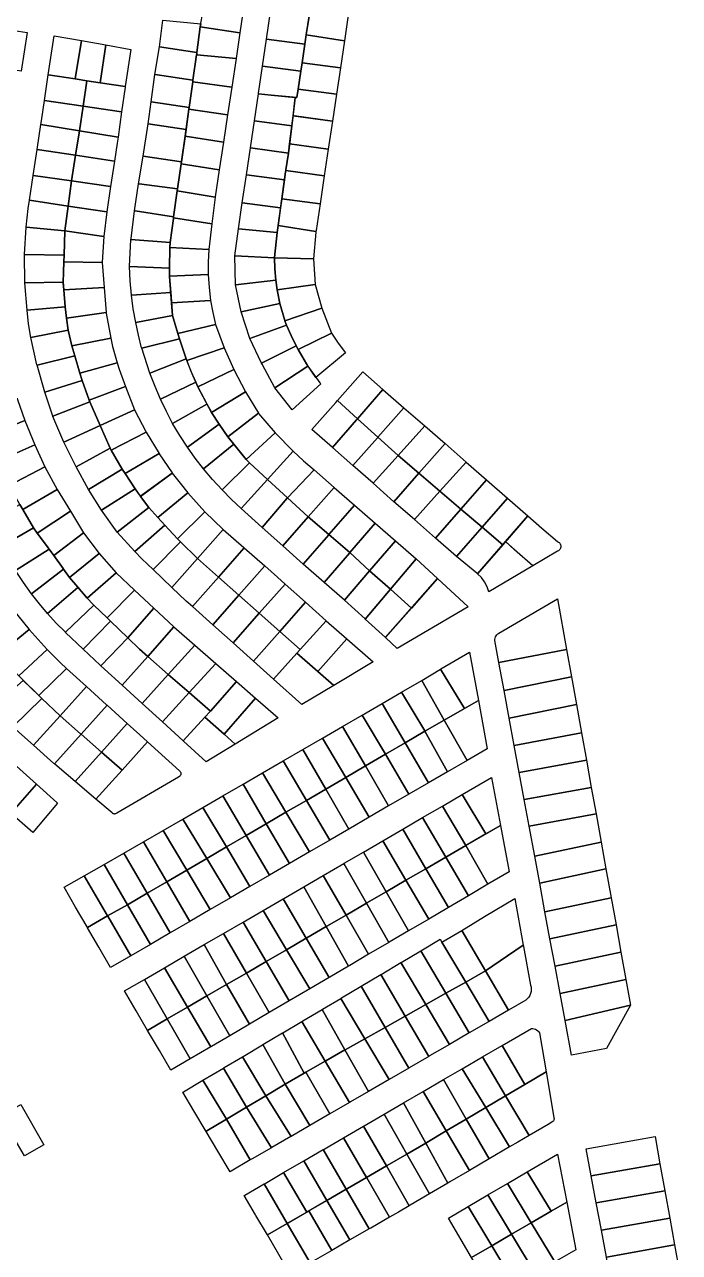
# Model space of a CAD drawing. Header units: millimetres. Extents: x 522658 to 553925, y 7796479 to 7820139.
# Drawn here: x 544452 to 544738, y 7801847 to 7802384 of the extents above; entities that cross this region are included whole.
import ezdxf

# ---------------------------------------------------------------- set-up
doc = ezdxf.new("R2010")
doc.units = ezdxf.units.MM
doc.layers.add('ZONA RESIDENCIAL 2 (ZR_2)', color=2, linetype='Continuous')

msp = doc.modelspace()

# ---------------------------------------------------------------- linework, layer by layer
at = {"layer": 'ZONA RESIDENCIAL 2 (ZR_2)'}
for points in [[(544546.46, 7802379.86), (544529.19, 7802382.58), (544531.3, 7802394.32), (544548.2, 7802391.79), (544546.46, 7802379.86)], [(544576.71, 7802387.22), (544575.5, 7802379.22), (544574.87, 7802374.99), (544558.13, 7802377.22), (544559.9, 7802389.14), (544576.71, 7802387.22)], [(544592.13, 7802376.49), (544575.47, 7802379.04), (544576.71, 7802387.22), (544577.25, 7802390.81), (544593.93, 7802388.71), (544592.13, 7802376.49)], [(544529.41, 7802383.81), (544529.19, 7802382.58), (544527.63, 7802371.31), (544511.31, 7802373.74), (544512.88, 7802385.45), (544529.41, 7802383.81)], [(544546.46, 7802379.86), (544544.84, 7802368.75), (544527.62, 7802370.34), (544527.56, 7802370.35), (544527.63, 7802370.82), (544527.7, 7802371.3), (544527.63, 7802371.31), (544529.19, 7802382.58), (544546.46, 7802379.86)], [(544439.76, 7802364.93), (544442.25, 7802381.8), (544453.54, 7802380.06), (544450.93, 7802363.21), (544439.76, 7802364.93)], [(544474.6, 7802359.77), (544462.75, 7802361.55), (544465.38, 7802378.68), (544477.31, 7802376.54), (544474.6, 7802359.77)], [(544574.87, 7802374.99), (544573.63, 7802366.84), (544573.09, 7802363.19), (544556.38, 7802365.42), (544558.13, 7802377.22), (544574.87, 7802374.99)], [(544590.39, 7802364.67), (544573.63, 7802366.84), (544574.87, 7802374.99), (544575.47, 7802379.04), (544592.13, 7802376.49), (544590.39, 7802364.67)], [(544485.5, 7802358.13), (544479.57, 7802359.02), (544474.6, 7802359.77), (544477.31, 7802376.54), (544487.99, 7802374.63), (544485.5, 7802358.13)], [(544496.39, 7802356.49), (544485.5, 7802358.13), (544487.99, 7802374.63), (544498.92, 7802372.67), (544496.39, 7802356.49)], [(544527.56, 7802370.35), (544525.99, 7802359.22), (544509.53, 7802361.67), (544509.38, 7802361.71), (544511.31, 7802373.74), (544527.63, 7802371.31), (544527.7, 7802371.3), (544527.63, 7802370.82), (544527.56, 7802370.35)], [(544544.84, 7802368.75), (544542.94, 7802356.16), (544525.9, 7802358.58), (544525.99, 7802359.22), (544527.56, 7802370.35), (544527.62, 7802370.34), (544544.84, 7802368.75)], [(544588.7, 7802353.18), (544571.9, 7802355.35), (544573.09, 7802363.19), (544573.63, 7802366.84), (544590.39, 7802364.67), (544588.7, 7802353.18)], [(544474.6, 7802359.77), (544479.57, 7802359.02), (544477.96, 7802347.93), (544461.13, 7802350.39), (544462.75, 7802361.55), (544474.6, 7802359.77)], [(544525.9, 7802358.58), (544524.31, 7802347.35), (544507.78, 7802349.81), (544509.38, 7802361.71), (544509.53, 7802361.67), (544525.99, 7802359.22), (544525.9, 7802358.58)], [(544571.9, 7802355.35), (544571.35, 7802351.64), (544560.1, 7802352.76), (544554.58, 7802353.3), (544554.61, 7802353.49), (544556.38, 7802365.42), (544573.09, 7802363.19), (544571.9, 7802355.35)], [(544485.5, 7802358.13), (544496.39, 7802356.49), (544496.34, 7802356.16), (544494.82, 7802345.46), (544477.96, 7802347.93), (544479.57, 7802359.02), (544485.5, 7802358.13)], [(544542.94, 7802356.16), (544541.12, 7802344.12), (544524.21, 7802346.62), (544524.31, 7802347.35), (544525.9, 7802358.58), (544542.94, 7802356.16)], [(544588.7, 7802353.18), (544586.96, 7802341.34), (544570.14, 7802343.65), (544569.69, 7802343.71), (544570.68, 7802351.71), (544571.35, 7802351.64), (544571.9, 7802355.35), (544588.7, 7802353.18)], [(544477.96, 7802347.93), (544476.38, 7802337.12), (544459.59, 7802339.85), (544459.83, 7802341.41), (544461.13, 7802350.39), (544477.96, 7802347.93)], [(544570.68, 7802351.71), (544569.14, 7802339.23), (544552.82, 7802341.42), (544554.58, 7802353.3), (544560.1, 7802352.76), (544570.68, 7802351.71)], [(544476.38, 7802337.12), (544477.96, 7802347.93), (544494.82, 7802345.46), (544493.25, 7802334.37), (544476.38, 7802337.12)], [(544524.31, 7802347.35), (544524.21, 7802346.62), (544522.95, 7802337.7), (544506.36, 7802340.17), (544507.78, 7802349.81), (544524.31, 7802347.35)], [(544541.12, 7802344.12), (544539.31, 7802332.17), (544522.54, 7802334.81), (544524.21, 7802346.62), (544541.12, 7802344.12)], [(544474.68, 7802326.44), (544457.92, 7802329), (544459.59, 7802339.85), (544476.38, 7802337.12), (544474.68, 7802326.44)], [(544520.94, 7802323.52), (544504.27, 7802326), (544506.36, 7802340.17), (544522.95, 7802337.7), (544520.94, 7802323.52)], [(544569.14, 7802339.23), (544567.69, 7802327.41), (544551.07, 7802329.63), (544552.82, 7802341.42), (544569.14, 7802339.23)], [(544586.96, 7802341.34), (544585.12, 7802329.12), (544568.18, 7802331.44), (544569.14, 7802339.23), (544569.69, 7802343.71), (544586.96, 7802341.34)], [(544491.69, 7802323.85), (544474.68, 7802326.44), (544476.38, 7802337.12), (544493.25, 7802334.37), (544492.87, 7802331.72), (544491.69, 7802323.85)], [(544539.31, 7802332.17), (544537.48, 7802320.04), (544520.83, 7802322.74), (544522.54, 7802334.81), (544539.31, 7802332.17)], [(544474.68, 7802326.44), (544472.88, 7802315.2), (544456.15, 7802317.56), (544457.92, 7802329), (544474.68, 7802326.44)], [(544566.44, 7802319.19), (544565.97, 7802315.67), (544549.33, 7802317.89), (544551.07, 7802329.63), (544567.69, 7802327.41), (544566.57, 7802320), (544566.52, 7802319.72), (544566.44, 7802319.19)], [(544585.12, 7802329.12), (544583.36, 7802317.41), (544566.52, 7802319.72), (544566.57, 7802320), (544567.69, 7802327.41), (544568.18, 7802331.44), (544585.12, 7802329.12)], [(544491.69, 7802323.85), (544490.03, 7802312.78), (544472.88, 7802315.2), (544474.68, 7802326.44), (544491.69, 7802323.85)], [(544502.48, 7802313.92), (544502.16, 7802313.94), (544504.27, 7802326), (544520.94, 7802323.52), (544520.83, 7802322.74), (544519.27, 7802311.69), (544502.48, 7802313.92)], [(544519.27, 7802311.69), (544520.83, 7802322.74), (544537.48, 7802320.04), (544535.71, 7802308.29), (544535.7, 7802308.17), (544519.15, 7802310.86), (544519.27, 7802311.69)], [(544564.87, 7802307.46), (544564.28, 7802303.47), (544547.52, 7802305.71), (544549.33, 7802317.89), (544565.97, 7802315.67), (544564.87, 7802307.46)], [(544564.87, 7802307.46), (544566.44, 7802319.19), (544566.52, 7802319.72), (544583.36, 7802317.41), (544581.52, 7802305.17), (544564.87, 7802307.46)], [(544472.88, 7802315.2), (544471.42, 7802304.22), (544454.59, 7802306.77), (544456.15, 7802317.56), (544472.88, 7802315.2)], [(544471.42, 7802304.22), (544472.88, 7802315.2), (544490.03, 7802312.78), (544488.36, 7802301.66), (544471.42, 7802304.22)], [(544500.74, 7802302.16), (544500.51, 7802302.2), (544502.16, 7802313.94), (544502.48, 7802313.92), (544519.27, 7802311.69), (544519.15, 7802310.86), (544517.55, 7802299.54), (544500.74, 7802302.16)], [(544517.55, 7802299.54), (544519.15, 7802310.86), (544535.7, 7802308.17), (544534.25, 7802296.46), (544517.49, 7802299.13), (544517.55, 7802299.54)], [(544563.15, 7802295.76), (544564.87, 7802307.46), (544581.52, 7802305.17), (544579.76, 7802293.49), (544579.71, 7802293.15), (544563.15, 7802295.76)], [(544471.42, 7802304.22), (544469.98, 7802293.43), (544453.15, 7802294.95), (544454.07, 7802303.21), (544454.59, 7802306.77), (544471.42, 7802304.22)], [(544488.36, 7802301.66), (544487.11, 7802290.92), (544469.98, 7802293.43), (544471.42, 7802304.22), (544488.36, 7802301.66)], [(544517.45, 7802298.83), (544515.96, 7802288.34), (544498.92, 7802289.66), (544498.94, 7802289.99), (544500.51, 7802302.18), (544500.74, 7802302.16), (544517.55, 7802299.54), (544517.49, 7802299.13), (544517.45, 7802298.83)], [(544563.15, 7802295.76), (544562.7, 7802292.74), (544545.93, 7802294.28), (544547.52, 7802305.71), (544564.28, 7802303.47), (544563.15, 7802295.76)], [(544532.87, 7802285.21), (544515.93, 7802286.06), (544515.96, 7802288.34), (544517.45, 7802298.83), (544517.49, 7802299.13), (544534.25, 7802296.46), (544532.87, 7802285.21)], [(544469.98, 7802293.43), (544469.66, 7802282.77), (544452.46, 7802283.03), (544453.15, 7802294.95), (544469.98, 7802293.43)], [(544487.11, 7802290.92), (544486.26, 7802279.66), (544486.26, 7802279.54), (544469.57, 7802279.84), (544469.66, 7802282.77), (544469.98, 7802293.43), (544487.11, 7802290.92)], [(544562.7, 7802292.74), (544561.68, 7802281.76), (544561.68, 7802281.64), (544544.29, 7802282.46), (544545.93, 7802294.28), (544562.7, 7802292.74)], [(544562.7, 7802292.74), (544563.15, 7802295.76), (544579.71, 7802293.15), (544579.66, 7802292.84), (544578.63, 7802281.15), (544561.68, 7802281.64), (544561.68, 7802281.76), (544562.7, 7802292.74)], [(544515.96, 7802288.34), (544515.93, 7802286.06), (544515.78, 7802277.06), (544498.21, 7802277.8), (544498.92, 7802289.66), (544515.96, 7802288.34)], [(544532.87, 7802285.21), (544532.6, 7802279.74), (544532.64, 7802274.27), (544515.73, 7802273.65), (544515.78, 7802277.06), (544515.93, 7802286.06), (544532.87, 7802285.21)], [(544469.66, 7802282.77), (544469.57, 7802279.84), (544469.3, 7802270.95), (544452.49, 7802270.64), (544452.46, 7802283.03), (544469.66, 7802282.77)], [(544561.68, 7802281.64), (544561.78, 7802276.74), (544562.16, 7802271.86), (544544.58, 7802269.79), (544544.29, 7802282.46), (544561.68, 7802281.64)], [(544579.32, 7802270.03), (544562.74, 7802267.6), (544562.16, 7802271.86), (544561.78, 7802276.74), (544561.68, 7802281.64), (544578.63, 7802281.15), (544579.32, 7802270.03)], [(544486.26, 7802279.54), (544487.13, 7802268.69), (544469.55, 7802267.57), (544469.29, 7802270.74), (544469.57, 7802279.84), (544486.26, 7802279.54)], [(544516.28, 7802266.52), (544499.13, 7802265.24), (544498.54, 7802271.51), (544498.21, 7802277.8), (544515.79, 7802277.06), (544515.73, 7802273.42), (544516.28, 7802266.52)], [(544469.55, 7802267.57), (544470.15, 7802260.23), (544453.59, 7802258.76), (544452.49, 7802270.64), (544469.3, 7802270.95), (544469.55, 7802267.57)], [(544515.73, 7802273.65), (544532.64, 7802274.27), (544533, 7802268.64), (544533.67, 7802263.04), (544516.64, 7802262), (544515.73, 7802273.42), (544515.73, 7802273.65)], [(544544.58, 7802269.79), (544562.16, 7802271.86), (544562.74, 7802267.6), (544563.93, 7802261.64), (544547, 7802258.08), (544544.58, 7802269.79)], [(544562.74, 7802267.6), (544579.32, 7802270.03), (544582.23, 7802259.56), (544566.11, 7802254.09), (544566.05, 7802254.25), (544563.93, 7802261.64), (544562.74, 7802267.6)], [(544488.01, 7802257.78), (544470.76, 7802255.21), (544470.15, 7802260.23), (544469.55, 7802267.57), (544487.13, 7802268.69), (544488.01, 7802257.78)], [(544499.13, 7802265.24), (544516.28, 7802266.52), (544517.08, 7802256.45), (544500.97, 7802253.42), (544499.93, 7802259.31), (544499.13, 7802265.24)], [(544471.41, 7802249.98), (544455.2, 7802246.85), (544454.2, 7802252.78), (544453.59, 7802258.76), (544470.15, 7802260.23), (544470.76, 7802255.21), (544471.41, 7802249.98)], [(544519.34, 7802248.62), (544517.08, 7802256.45), (544516.64, 7802262), (544533.67, 7802263.04), (544534.6, 7802257.77), (544535.82, 7802252.55), (544519.34, 7802248.62)], [(544547, 7802258.08), (544563.93, 7802261.64), (544566.05, 7802254.25), (544566.11, 7802254.09), (544566.55, 7802252.99), (544566.85, 7802252.23), (544550.9, 7802246.38), (544547, 7802258.08)], [(544566.11, 7802254.09), (544582.23, 7802259.56), (544586.49, 7802248.74), (544571.93, 7802241.55), (544571.05, 7802243.19), (544568.85, 7802247.66), (544566.85, 7802252.23), (544566.55, 7802252.99), (544566.11, 7802254.09)], [(544490.06, 7802246.57), (544473.06, 7802243.17), (544471.41, 7802249.98), (544470.76, 7802255.21), (544488.01, 7802257.78), (544488.04, 7802257.47), (544490.06, 7802246.57)], [(544520.08, 7802246.23), (544503.65, 7802242.09), (544503.57, 7802242.35), (544502.17, 7802247.86), (544500.97, 7802253.42), (544517.08, 7802256.45), (544519.34, 7802248.62), (544520.08, 7802246.23)], [(544473.06, 7802243.17), (544474.33, 7802238.78), (544457.87, 7802234.65), (544457.82, 7802234.87), (544455.2, 7802246.85), (544471.41, 7802249.98), (544473.06, 7802243.17)], [(544523.02, 7802237.54), (544520.08, 7802246.23), (544519.34, 7802248.62), (544535.82, 7802252.55), (544535.84, 7802252.47), (544539.61, 7802242.23), (544523.33, 7802236.68), (544523.19, 7802237.07), (544523.02, 7802237.54)], [(544550.9, 7802246.38), (544566.85, 7802252.23), (544568.85, 7802247.66), (544571.05, 7802243.19), (544555.96, 7802235.62), (544550.9, 7802246.38)], [(544592.64, 7802240.08), (544579.71, 7802229.3), (544575.61, 7802235.29), (544571.93, 7802241.55), (544586.49, 7802248.74), (544589.44, 7802244.32), (544592.64, 7802240.08)], [(544492.83, 7802235.8), (544476.51, 7802231.24), (544474.33, 7802238.78), (544473.06, 7802243.17), (544490.06, 7802246.57), (544490.91, 7802242.93), (544492.83, 7802235.8)], [(544523.02, 7802237.54), (544507.22, 7802231.19), (544503.65, 7802242.09), (544520.08, 7802246.23), (544523.02, 7802237.54)], [(544555.96, 7802235.62), (544571.05, 7802243.19), (544571.93, 7802241.55), (544576.24, 7802234.32), (544561.75, 7802224.81), (544556.19, 7802235.13), (544555.96, 7802235.62)], [(544476.51, 7802231.24), (544477.55, 7802228.03), (544461.23, 7802222.91), (544457.87, 7802234.65), (544474.33, 7802238.78), (544476.51, 7802231.24)], [(544527.2, 7802227.25), (544511.86, 7802219.8), (544509.44, 7802225.45), (544507.22, 7802231.19), (544523.02, 7802237.54), (544523.19, 7802237.07), (544525.1, 7802232.12), (544527.2, 7802227.25)], [(544523.33, 7802236.68), (544539.61, 7802242.23), (544543.78, 7802232.82), (544528.16, 7802225.19), (544525.61, 7802230.88), (544523.33, 7802236.68)], [(544476.51, 7802231.24), (544492.83, 7802235.8), (544493.69, 7802232.96), (544496.56, 7802225.38), (544480.58, 7802219.44), (544477.55, 7802228.03), (544476.51, 7802231.24)], [(544534.13, 7802214.03), (544528.16, 7802225.19), (544543.78, 7802232.82), (544548.88, 7802223.06), (544534.13, 7802214.03)], [(544581.87, 7802226.58), (544569.35, 7802215.22), (544561.75, 7802224.81), (544576.24, 7802234.32), (544581.44, 7802227.01), (544581.87, 7802226.58)], [(544480.58, 7802219.44), (544480.87, 7802218.66), (544464.73, 7802212.39), (544461.23, 7802222.91), (544477.55, 7802228.03), (544480.58, 7802219.44)], [(544532.12, 7802217.8), (544532, 7802217.73), (544517.06, 7802209.27), (544514.37, 7802214.49), (544511.86, 7802219.8), (544527.2, 7802227.25), (544528.16, 7802225.19), (544532.12, 7802217.8)], [(544597.93, 7802211.32), (544589.16, 7802219.3), (544600.18, 7802231.76), (544609, 7802224.07), (544597.93, 7802211.32)], [(544500.44, 7802215.17), (544485.44, 7802208.31), (544480.87, 7802218.66), (544480.58, 7802219.44), (544496.56, 7802225.38), (544500.44, 7802215.17)], [(544541.21, 7802203.38), (544537.38, 7802208.87), (544534.13, 7802214.03), (544548.88, 7802223.06), (544554.6, 7802213.69), (544541.21, 7802203.38)], [(544606.8, 7802203.27), (544597.93, 7802211.32), (544609, 7802224.07), (544618.16, 7802216.1), (544606.8, 7802203.27)], [(544452.56, 7802210.5), (544436.48, 7802204.01), (544433.08, 7802213.95), (544432.58, 7802215.77), (544449.19, 7802220.3), (544449.39, 7802219.71), (544452.56, 7802210.5)], [(544485.44, 7802208.31), (544469.51, 7802201.02), (544464.79, 7802212.22), (544464.73, 7802212.39), (544480.87, 7802218.66), (544485.44, 7802208.31)], [(544537.38, 7802208.87), (544523.54, 7802198.93), (544520.2, 7802204.03), (544517.06, 7802209.27), (544532, 7802217.73), (544532.12, 7802217.8), (544534.05, 7802214.18), (544534.1, 7802214.08), (544537.38, 7802208.87)], [(544597.93, 7802211.32), (544597.44, 7802210.76), (544586.97, 7802198.69), (544577.96, 7802206.62), (544588.42, 7802218.46), (544589.16, 7802219.3), (544597.93, 7802211.32)], [(544615.61, 7802195.26), (544606.8, 7802203.27), (544618.16, 7802216.1), (544627.23, 7802208.2), (544615.61, 7802195.26)], [(544456.87, 7802199.85), (544441.06, 7802192.97), (544436.69, 7802203.45), (544436.48, 7802204.01), (544452.56, 7802210.5), (544456.87, 7802199.85)], [(544485.44, 7802208.31), (544500.44, 7802215.17), (544505.6, 7802205.46), (544490.3, 7802197.56), (544489.76, 7802198.51), (544485.44, 7802208.31)], [(544549.25, 7802193.47), (544541.21, 7802203.38), (544554.6, 7802213.69), (544554.63, 7802213.64), (544561.86, 7802205.19), (544549.25, 7802193.47)], [(544606.8, 7802203.27), (544606.55, 7802202.99), (544595.83, 7802190.89), (544586.97, 7802198.69), (544597.44, 7802210.76), (544597.93, 7802211.32), (544606.8, 7802203.27)], [(544485.44, 7802208.31), (544489.76, 7802198.51), (544474.91, 7802190.23), (544469.51, 7802201.02), (544485.44, 7802208.31)], [(544490.3, 7802197.56), (544505.6, 7802205.46), (544511.26, 7802196.05), (544496.39, 7802187.32), (544495.07, 7802189.31), (544490.3, 7802197.56)], [(544543.81, 7802200.17), (544530.61, 7802189.43), (544526.98, 7802194.11), (544523.54, 7802198.93), (544537.38, 7802208.87), (544541.21, 7802203.38), (544543.81, 7802200.17)], [(544558.5, 7802184.71), (544550.67, 7802192.11), (544549.38, 7802193.33), (544549.25, 7802193.47), (544561.86, 7802205.19), (544569.76, 7802197.1), (544558.5, 7802184.71)], [(544615.61, 7802195.26), (544627.23, 7802208.2), (544636.12, 7802200.45), (544624.72, 7802187.48), (544615.61, 7802195.26)], [(544461.35, 7802190.33), (544445.65, 7802182.2), (544445.26, 7802182.89), (544441.06, 7802192.97), (544456.87, 7802199.85), (544461.35, 7802190.33)], [(544530.61, 7802189.43), (544543.81, 7802200.17), (544549.25, 7802193.47), (544549.38, 7802193.33), (544550.67, 7802192.11), (544538.71, 7802180.19), (544534.57, 7802184.73), (544530.61, 7802189.43)], [(544615.61, 7802195.26), (544604.68, 7802183.1), (544595.83, 7802190.89), (544606.55, 7802202.99), (544606.8, 7802203.27), (544615.61, 7802195.26)], [(544624.72, 7802187.48), (544636.12, 7802200.45), (544645.35, 7802192.4), (544633.88, 7802179.66), (544624.72, 7802187.48)], [(544490.3, 7802197.56), (544495.07, 7802189.31), (544480.33, 7802180.4), (544474.91, 7802190.23), (544489.76, 7802198.51), (544490.3, 7802197.56)], [(544496.39, 7802187.32), (544511.26, 7802196.05), (544511.29, 7802196), (544516.91, 7802187.65), (544516.96, 7802187.58), (544503.06, 7802177.42), (544500.78, 7802180.74), (544496.39, 7802187.32)], [(544567.28, 7802176.74), (544558.5, 7802184.71), (544569.76, 7802197.1), (544574.28, 7802192.92), (544578.95, 7802188.91), (544567.28, 7802176.74)], [(544604.68, 7802183.1), (544615.61, 7802195.26), (544624.72, 7802187.48), (544613.8, 7802175.07), (544604.68, 7802183.1)], [(544466.69, 7802180.43), (544451.6, 7802171.72), (544450.37, 7802173.86), (544445.65, 7802182.2), (544461.35, 7802190.33), (544466.69, 7802180.43)], [(544486.05, 7802171.31), (544480.33, 7802180.4), (544495.07, 7802189.31), (544496.39, 7802187.32), (544500.76, 7802180.73), (544486.05, 7802171.31)], [(544558.5, 7802184.71), (544547.03, 7802172.09), (544542.79, 7802176.06), (544538.71, 7802180.19), (544550.67, 7802192.11), (544558.5, 7802184.71)], [(544633.88, 7802179.66), (544645.35, 7802192.4), (544654.23, 7802184.66), (544643.02, 7802171.86), (544633.88, 7802179.66)], [(544523.79, 7802178.92), (544510.65, 7802168.2), (544506.72, 7802172.47), (544503.04, 7802177.4), (544516.96, 7802187.58), (544520.38, 7802183.09), (544523.79, 7802178.92)], [(544567.28, 7802176.74), (544567.11, 7802176.56), (544556.23, 7802163.84), (544547.03, 7802172.09), (544558.5, 7802184.71), (544567.28, 7802176.74)], [(544576.38, 7802168.48), (544567.28, 7802176.74), (544578.95, 7802188.91), (544587.66, 7802181.32), (544576.38, 7802168.48)], [(544613.8, 7802175.07), (544624.72, 7802187.48), (544633.88, 7802179.66), (544622.7, 7802167.23), (544613.8, 7802175.07)], [(544643.02, 7802171.86), (544654.23, 7802184.66), (544663.46, 7802176.62), (544652.33, 7802163.92), (544643.02, 7802171.86)], [(544472.49, 7802170.88), (544458, 7802161.28), (544456.28, 7802163.62), (544451.6, 7802171.72), (544466.69, 7802180.43), (544472.49, 7802170.88)], [(544503.04, 7802177.4), (544506.72, 7802172.47), (544492.9, 7802161.72), (544486.05, 7802171.31), (544500.78, 7802180.74), (544503.04, 7802177.4)], [(544519.19, 7802158.87), (544513.69, 7802164.87), (544510.65, 7802168.2), (544523.79, 7802178.92), (544531.24, 7802170.68), (544519.19, 7802158.87)], [(544585.37, 7802160.73), (544576.38, 7802168.48), (544587.66, 7802181.32), (544596.57, 7802173.54), (544585.37, 7802160.73)], [(544622.7, 7802167.23), (544633.88, 7802179.66), (544643.02, 7802171.86), (544631.88, 7802159.15), (544622.7, 7802167.23)], [(544456.28, 7802163.62), (544441.57, 7802155.13), (544435.38, 7802165.35), (544450.37, 7802173.86), (544451.6, 7802171.72), (544456.28, 7802163.62)], [(544576.38, 7802168.48), (544565.21, 7802155.78), (544556.23, 7802163.84), (544567.11, 7802176.56), (544567.28, 7802176.74), (544576.38, 7802168.48)], [(544594.53, 7802152.83), (544585.37, 7802160.73), (544596.57, 7802173.54), (544605.57, 7802165.69), (544594.53, 7802152.83)], [(544661.3, 7802156.27), (544652.33, 7802163.92), (544663.46, 7802176.62), (544672.29, 7802168.92), (544661.3, 7802156.27)], [(544458, 7802161.28), (544472.49, 7802170.88), (544478.22, 7802161.43), (544465.17, 7802151.48), (544463.11, 7802154.35), (544461.53, 7802156.5), (544458, 7802161.28)], [(544513.69, 7802164.87), (544500.61, 7802153.34), (544492.9, 7802161.72), (544506.72, 7802172.47), (544510.65, 7802168.2), (544513.69, 7802164.87)], [(544527.97, 7802150.22), (544520.52, 7802157.51), (544519.19, 7802158.87), (544531.24, 7802170.68), (544539.2, 7802162.98), (544527.97, 7802150.22)], [(544585.37, 7802160.73), (544585.27, 7802160.62), (544574.08, 7802147.82), (544565.21, 7802155.78), (544576.38, 7802168.48), (544585.37, 7802160.73)], [(544631.88, 7802159.15), (544643.02, 7802171.86), (544652.33, 7802163.92), (544641.07, 7802151.06), (544631.88, 7802159.15)], [(544685.27, 7802153.43), (544674.45, 7802147.02), (544666.5, 7802154.03), (544662.45, 7802157.6), (544672.29, 7802168.92), (544678.45, 7802163.55), (544685.27, 7802157.6), (544685.61, 7802157.43), (544685.92, 7802157.2), (544686.18, 7802156.93), (544686.4, 7802156.61), (544686.56, 7802156.26), (544686.65, 7802155.9), (544686.69, 7802155.51), (544686.65, 7802155.13), (544686.56, 7802154.77), (544686.4, 7802154.42), (544686.18, 7802154.1), (544685.92, 7802153.83), (544685.61, 7802153.6), (544685.27, 7802153.43)], [(544458, 7802161.28), (544461.53, 7802156.5), (544462.72, 7802154.89), (544463.11, 7802154.35), (544448.53, 7802145.04), (544448.35, 7802145.33), (544441.57, 7802155.13), (544456.28, 7802163.62), (544458, 7802161.28)], [(544519.19, 7802158.87), (544520.52, 7802157.51), (544508.56, 7802145.4), (544503.61, 7802150.08), (544500.61, 7802153.34), (544513.69, 7802164.87), (544519.19, 7802158.87)], [(544548.36, 7802154.92), (544537.1, 7802142.12), (544527.97, 7802150.22), (544539.2, 7802162.98), (544548.17, 7802155.08), (544548.36, 7802154.92)], [(544603.16, 7802144.82), (544594.53, 7802152.83), (544605.57, 7802165.69), (544614.44, 7802157.95), (544603.16, 7802144.82)], [(544661.3, 7802156.27), (544650.26, 7802143.58), (544650.02, 7802143.77), (544641.07, 7802151.06), (544652.33, 7802163.92), (544661.3, 7802156.27)], [(544484.95, 7802152.48), (544472.11, 7802141.95), (544469.39, 7802145.62), (544469.23, 7802145.84), (544465.17, 7802151.48), (544478.22, 7802161.43), (544484.95, 7802152.48)], [(544527.97, 7802150.22), (544516.82, 7802137.57), (544508.56, 7802145.4), (544520.52, 7802157.51), (544527.97, 7802150.22)], [(544583.31, 7802139.77), (544574.08, 7802147.82), (544585.27, 7802160.62), (544585.37, 7802160.73), (544594.53, 7802152.83), (544594.34, 7802152.61), (544583.31, 7802139.77)], [(544623.51, 7802150.05), (544612.26, 7802136.78), (544603.16, 7802144.82), (544614.44, 7802157.95), (544623.51, 7802150.05)], [(544674.45, 7802147.02), (544655.24, 7802135.64), (544654.49, 7802137.9), (544653.39, 7802140.01), (544651.97, 7802141.92), (544650.26, 7802143.58), (544662.45, 7802157.6), (544674.45, 7802147.02)], [(544465.17, 7802151.48), (544469.23, 7802145.84), (544469.39, 7802145.62), (544455.51, 7802134.75), (544451.9, 7802139.82), (544448.53, 7802145.04), (544463.11, 7802154.35), (544465.17, 7802151.48)], [(544479.72, 7802132.94), (544475.72, 7802137.67), (544472.11, 7802141.95), (544484.95, 7802152.48), (544492.41, 7802143.92), (544479.72, 7802132.94)], [(544537.1, 7802142.12), (544548.36, 7802154.92), (544557.32, 7802147.03), (544546.04, 7802134.21), (544537.1, 7802142.12)], [(544592.15, 7802132), (544583.31, 7802139.77), (544594.34, 7802152.61), (544594.53, 7802152.83), (544603.16, 7802144.82), (544592.15, 7802132)], [(544537.1, 7802142.12), (544525.77, 7802129.24), (544523.06, 7802131.66), (544516.82, 7802137.57), (544527.97, 7802150.22), (544537.1, 7802142.12)], [(544546.04, 7802134.21), (544557.32, 7802147.03), (544562.88, 7802142.14), (544566.29, 7802139.08), (544554.97, 7802126.3), (544546.04, 7802134.21)], [(544612.26, 7802136.78), (544623.53, 7802150.03), (544632.86, 7802141.44), (544621.51, 7802128.6), (544612.26, 7802136.78)], [(544475.72, 7802137.67), (544475.63, 7802137.58), (544462.44, 7802126.2), (544458.89, 7802130.41), (544455.51, 7802134.75), (544469.39, 7802145.62), (544472.11, 7802141.95), (544475.72, 7802137.67)], [(544500.44, 7802136.42), (544488.46, 7802124.3), (544482.64, 7802129.9), (544482.35, 7802130.18), (544479.72, 7802132.94), (544492.41, 7802143.92), (544500.44, 7802136.42)], [(544525.77, 7802129.24), (544537.1, 7802142.12), (544546.04, 7802134.21), (544534.65, 7802121.28), (544525.77, 7802129.24)], [(544612.26, 7802136.78), (544601.23, 7802123.79), (544601.17, 7802123.84), (544592.15, 7802132), (544603.16, 7802144.82), (544612.26, 7802136.78)], [(544615.2, 7802110.94), (544610.07, 7802115.66), (544632.86, 7802141.44), (544646.27, 7802129.08), (544615.2, 7802110.94)], [(544482.64, 7802129.9), (544470.24, 7802118.04), (544466.26, 7802122.04), (544462.44, 7802126.2), (544475.63, 7802137.58), (544475.72, 7802137.67), (544479.72, 7802132.94), (544482.35, 7802130.18), (544482.64, 7802129.9)], [(544497.52, 7802115.57), (544490.01, 7802122.8), (544488.46, 7802124.3), (544500.44, 7802136.42), (544508.92, 7802128.5), (544497.52, 7802115.57)], [(544554.97, 7802126.3), (544566.29, 7802139.08), (544575.2, 7802131.09), (544563.96, 7802118.33), (544554.97, 7802126.3)], [(544601.23, 7802123.79), (544612.26, 7802136.78), (544621.51, 7802128.6), (544610.07, 7802115.66), (544601.23, 7802123.79)], [(544490.01, 7802122.8), (544478.03, 7802110.67), (544470.34, 7802117.95), (544470.24, 7802118.04), (544482.64, 7802129.9), (544488.46, 7802124.3), (544490.01, 7802122.8)], [(544534.65, 7802121.28), (544546.04, 7802134.21), (544554.97, 7802126.3), (544543.51, 7802113.36), (544539.76, 7802116.71), (544534.65, 7802121.28)], [(544563.96, 7802118.33), (544575.2, 7802131.09), (544584.15, 7802123.07), (544572.85, 7802110.45), (544563.96, 7802118.33)], [(544689.19, 7802110.52), (544659.63, 7802104.79), (544657.87, 7802114.34), (544657.87, 7802114.91), (544657.96, 7802115.46), (544658.14, 7802116), (544658.41, 7802116.5), (544658.75, 7802116.95), (544659.16, 7802117.34), (544659.63, 7802117.66), (544685.22, 7802132.64), (544689.19, 7802110.52)], [(544433.36, 7802117.78), (544447.04, 7802128.38), (544454.39, 7802119.28), (544441.15, 7802108.48), (544436.08, 7802114.43), (544433.36, 7802117.78)], [(544517.57, 7802120.42), (544506.28, 7802107.45), (544502.62, 7802110.65), (544497.52, 7802115.57), (544508.92, 7802128.5), (544517.49, 7802120.49), (544517.57, 7802120.42)], [(544543.51, 7802113.36), (544554.97, 7802126.3), (544563.96, 7802118.33), (544552.5, 7802105.31), (544543.51, 7802113.36)], [(544462.34, 7802110.44), (544449.88, 7802099), (544443.44, 7802105.9), (544441.15, 7802108.48), (544454.39, 7802119.28), (544462.34, 7802110.44)], [(544497.52, 7802115.57), (544485.79, 7802103.33), (544485.42, 7802103.66), (544478.03, 7802110.67), (544490.01, 7802122.8), (544497.52, 7802115.57)], [(544506.28, 7802107.45), (544517.57, 7802120.42), (544526.87, 7802112.3), (544515.22, 7802099.62), (544506.28, 7802107.45)], [(544584.15, 7802123.07), (544593.23, 7802115.08), (544580.52, 7802100.9), (544571.42, 7802108.86), (544572.85, 7802110.45), (544584.15, 7802123.07)], [(544506.28, 7802107.45), (544495.05, 7802094.89), (544485.79, 7802103.33), (544497.52, 7802115.57), (544502.62, 7802110.65), (544506.28, 7802107.45)], [(544552.5, 7802105.31), (544563.96, 7802118.33), (544572.85, 7802110.45), (544571.42, 7802108.86), (544561.23, 7802097.49), (544552.5, 7802105.31)], [(544593.23, 7802115.08), (544604.68, 7802105.02), (544587.54, 7802094.76), (544580.52, 7802100.9), (544593.23, 7802115.08)], [(544470.76, 7802102.18), (544458.61, 7802090.37), (544451.7, 7802097.15), (544449.88, 7802099), (544462.34, 7802110.44), (544468.08, 7802104.61), (544470.76, 7802102.18)], [(544535.95, 7802104.38), (544524.32, 7802091.65), (544515.22, 7802099.62), (544526.87, 7802112.3), (544535.95, 7802104.38)], [(544561.23, 7802097.49), (544571.42, 7802108.86), (544580.52, 7802100.9), (544587.54, 7802094.76), (544573.6, 7802086.42), (544561.23, 7802097.49)], [(544644.64, 7802084.67), (544634.13, 7802101.91), (544634.24, 7802101.97), (544646.86, 7802109.29), (544650.67, 7802088.12), (544644.64, 7802084.67)], [(544659.63, 7802104.79), (544689.19, 7802110.52), (544691.34, 7802098.51), (544661.88, 7802092.62), (544659.63, 7802104.79)], [(544515.22, 7802099.62), (544503.83, 7802086.88), (544495.05, 7802094.89), (544506.28, 7802107.45), (544515.22, 7802099.62)], [(544524.32, 7802091.65), (544535.95, 7802104.38), (544544.97, 7802096.5), (544533.63, 7802083.51), (544524.32, 7802091.65)], [(544479.51, 7802094.24), (544467.96, 7802081.49), (544460.01, 7802089.04), (544458.61, 7802090.37), (544470.76, 7802102.18), (544479.51, 7802094.24)], [(544524.32, 7802091.65), (544512.65, 7802078.84), (544503.83, 7802086.88), (544515.22, 7802099.62), (544524.32, 7802091.65)], [(544644.64, 7802084.67), (544635.77, 7802079.59), (544635.73, 7802079.67), (544625.93, 7802096.99), (544634.13, 7802101.91), (544644.64, 7802084.67)], [(544661.88, 7802092.62), (544691.34, 7802098.51), (544693.51, 7802086.4), (544664.14, 7802080.4), (544661.88, 7802092.62)], [(544458.61, 7802090.37), (544460.01, 7802089.04), (544447.37, 7802076.63), (544438.64, 7802085.36), (544451.88, 7802096.97), (544458.61, 7802090.37)], [(544467.96, 7802081.49), (544479.51, 7802094.24), (544488.21, 7802086.35), (544488.44, 7802086.14), (544477.08, 7802073.48), (544476.87, 7802073.67), (544467.96, 7802081.49)], [(544553.38, 7802089.16), (544539.58, 7802073.44), (544531.18, 7802080.84), (544533.63, 7802083.51), (544544.97, 7802096.5), (544553.38, 7802089.16)], [(544635.77, 7802079.59), (544627.35, 7802074.77), (544627.28, 7802074.89), (544617.1, 7802091.8), (544625.93, 7802096.99), (544635.73, 7802079.67), (544635.77, 7802079.59)], [(544447.37, 7802076.63), (544460.01, 7802089.04), (544467.96, 7802081.49), (544456.34, 7802068.65), (544447.37, 7802076.63)], [(544533.63, 7802083.51), (544531.18, 7802080.84), (544521.73, 7802070.56), (544512.65, 7802078.84), (544524.32, 7802091.65), (544533.63, 7802083.51)], [(544539.58, 7802073.44), (544553.38, 7802089.16), (544563.23, 7802080.56), (544544.43, 7802069.17), (544539.58, 7802073.44)], [(544608.57, 7802086.85), (544617.1, 7802091.8), (544627.28, 7802074.89), (544627.35, 7802074.77), (544618.67, 7802069.71), (544608.57, 7802086.85)], [(544645.71, 7802062.03), (544635.77, 7802079.59), (544644.64, 7802084.67), (544650.67, 7802088.12), (544654.45, 7802067.11), (544645.71, 7802062.03)], [(544477.08, 7802073.48), (544488.44, 7802086.14), (544497.24, 7802078.16), (544486.04, 7802065.63), (544477.08, 7802073.48)], [(544591.37, 7802076.87), (544599.95, 7802081.85), (544610.04, 7802064.68), (544601.35, 7802059.61), (544591.37, 7802076.87)], [(544599.95, 7802081.85), (544608.57, 7802086.85), (544618.67, 7802069.71), (544610.04, 7802064.68), (544599.95, 7802081.85)], [(544664.14, 7802080.4), (544693.51, 7802086.4), (544695.73, 7802074.05), (544666.33, 7802068.57), (544664.14, 7802080.4)], [(544477.08, 7802073.48), (544465.45, 7802060.53), (544465.26, 7802060.7), (544456.34, 7802068.65), (544467.96, 7802081.49), (544476.87, 7802073.67), (544477.08, 7802073.48)], [(544506.09, 7802070.13), (544494.99, 7802057.78), (544486.04, 7802065.63), (544497.24, 7802078.16), (544502.8, 7802073.12), (544506.09, 7802070.13)], [(544544.43, 7802069.17), (544531.72, 7802061.46), (544521.85, 7802070.45), (544521.73, 7802070.56), (544531.18, 7802080.84), (544539.58, 7802073.44), (544544.43, 7802069.17)], [(544582.6, 7802071.78), (544591.37, 7802076.87), (544601.35, 7802059.61), (544592.71, 7802054.58), (544582.6, 7802071.78)], [(544645.71, 7802062.03), (544637.14, 7802057.05), (544627.35, 7802074.77), (544635.77, 7802079.59), (544645.71, 7802062.03)], [(544465.45, 7802060.53), (544477.08, 7802073.48), (544486.04, 7802065.63), (544474.55, 7802052.78), (544466.62, 7802059.49), (544465.45, 7802060.53)], [(544573.98, 7802066.78), (544582.6, 7802071.78), (544592.71, 7802054.58), (544583.97, 7802049.48), (544573.98, 7802066.78)], [(544618.67, 7802069.71), (544627.35, 7802074.77), (544637.14, 7802057.05), (544628.93, 7802052.28), (544618.67, 7802069.71)], [(544666.33, 7802068.57), (544695.73, 7802074.05), (544697.86, 7802062.19), (544668.52, 7802056.75), (544666.33, 7802068.57)], [(544494.99, 7802057.78), (544483.61, 7802045.12), (544474.55, 7802052.78), (544486.04, 7802065.63), (544494.99, 7802057.78)], [(544483.61, 7802045.12), (544494.99, 7802057.78), (544506.09, 7802070.13), (544520.04, 7802057.49), (544520.25, 7802057.33), (544520.42, 7802057.14), (544520.55, 7802056.94), (544520.65, 7802056.71), (544520.71, 7802056.47), (544520.74, 7802056.23), (544520.72, 7802055.99), (544520.66, 7802055.75), (544520.57, 7802055.52), (544520.44, 7802055.31), (544520.28, 7802055.13), (544519.65, 7802054.76), (544492.77, 7802039.03), (544492.09, 7802038.63), (544491.9, 7802038.6), (544491.71, 7802038.59), (544491.51, 7802038.62), (544491.33, 7802038.67), (544491.15, 7802038.74), (544490.66, 7802039.15), (544483.61, 7802045.12)], [(544565.39, 7802061.8), (544573.98, 7802066.78), (544583.97, 7802049.48), (544575.55, 7802044.57), (544565.39, 7802061.8)], [(544610.04, 7802064.68), (544618.67, 7802069.71), (544628.93, 7802052.28), (544620.27, 7802047.25), (544610.04, 7802064.68)], [(544556.41, 7802056.59), (544565.39, 7802061.8), (544575.55, 7802044.57), (544566.6, 7802039.35), (544556.41, 7802056.59)], [(544601.35, 7802059.61), (544610.04, 7802064.68), (544620.27, 7802047.25), (544611.47, 7802042.13), (544601.35, 7802059.61)], [(544668.52, 7802056.75), (544697.86, 7802062.19), (544700.01, 7802050.23), (544670.7, 7802044.94), (544668.52, 7802056.75)], [(544457.63, 7802051.62), (544446.46, 7802038.87), (544437.69, 7802046.47), (544437.54, 7802046.6), (544448.65, 7802059.74), (544448.87, 7802059.54), (544457.63, 7802051.62)], [(544547.92, 7802051.66), (544556.41, 7802056.59), (544566.6, 7802039.35), (544557.99, 7802034.34), (544547.92, 7802051.66)], [(544592.71, 7802054.58), (544601.35, 7802059.61), (544611.47, 7802042.13), (544602.94, 7802037.17), (544592.71, 7802054.58)], [(544446.46, 7802038.87), (544457.63, 7802051.62), (544466.48, 7802043.62), (544466.83, 7802043.31), (544456.08, 7802030.54), (544446.72, 7802038.65), (544446.46, 7802038.87)], [(544539.06, 7802046.51), (544547.92, 7802051.66), (544557.99, 7802034.34), (544549.25, 7802029.24), (544539.06, 7802046.51)], [(544575.55, 7802044.57), (544583.97, 7802049.48), (544594.06, 7802032.01), (544585.79, 7802027.2), (544575.55, 7802044.57)], [(544583.97, 7802049.48), (544592.71, 7802054.58), (544602.94, 7802037.17), (544594.06, 7802032.01), (544583.97, 7802049.48)], [(544653.89, 7802029.88), (544643.63, 7802047.1), (544656.39, 7802054.52), (544660.33, 7802033.62), (544653.89, 7802029.88)], [(544670.7, 7802044.94), (544700.01, 7802050.23), (544702.08, 7802038.7), (544672.85, 7802033.29), (544670.7, 7802044.94)], [(544530.37, 7802041.48), (544539.06, 7802046.51), (544549.25, 7802029.24), (544540.57, 7802024.18), (544530.37, 7802041.48)], [(544566.6, 7802039.35), (544575.55, 7802044.57), (544585.79, 7802027.2), (544576.85, 7802022.01), (544566.6, 7802039.35)], [(544653.89, 7802029.88), (544645.17, 7802024.81), (544634.95, 7802042.05), (544643.63, 7802047.1), (544653.89, 7802029.88)], [(544521.55, 7802036.38), (544530.37, 7802041.48), (544540.57, 7802024.18), (544531.98, 7802019.17), (544521.55, 7802036.38)], [(544557.99, 7802034.34), (544566.6, 7802039.35), (544576.85, 7802022.01), (544568.11, 7802016.93), (544557.99, 7802034.34)], [(544636.44, 7802019.74), (544626.27, 7802037), (544634.95, 7802042.05), (544645.17, 7802024.81), (544636.44, 7802019.74)], [(544672.85, 7802033.29), (544702.08, 7802038.7), (544704.3, 7802026.32), (544675.28, 7802020.14), (544672.85, 7802033.29)], [(544513.03, 7802031.45), (544521.55, 7802036.38), (544531.98, 7802019.17), (544523.3, 7802014.11), (544513.03, 7802031.45)], [(544549.25, 7802029.24), (544557.99, 7802034.34), (544568.11, 7802016.93), (544559.48, 7802011.91), (544549.25, 7802029.24)], [(544636.44, 7802019.74), (544627.77, 7802014.7), (544617.66, 7802031.99), (544626.27, 7802037), (544636.44, 7802019.74)], [(544654.86, 7802007.87), (544645.17, 7802024.81), (544660.33, 7802033.62), (544664.15, 7802013.32), (544654.86, 7802007.87)], [(544504.41, 7802026.46), (544513.03, 7802031.45), (544523.3, 7802014.11), (544514.53, 7802009), (544504.41, 7802026.46)], [(544540.57, 7802024.18), (544549.25, 7802029.24), (544559.48, 7802011.91), (544550.78, 7802006.85), (544540.57, 7802024.18)], [(544627.77, 7802014.7), (544619.05, 7802009.63), (544608.94, 7802026.92), (544617.66, 7802031.99), (544627.77, 7802014.7)], [(544495.84, 7802021.5), (544504.41, 7802026.46), (544514.53, 7802009), (544505.99, 7802004.02), (544495.84, 7802021.5)], [(544531.98, 7802019.17), (544540.57, 7802024.18), (544550.78, 7802006.85), (544542.39, 7802001.97), (544531.98, 7802019.17)], [(544619.05, 7802009.63), (544610.39, 7802004.6), (544600.46, 7802021.99), (544608.94, 7802026.92), (544619.05, 7802009.63)], [(544654.86, 7802007.87), (544646.37, 7802002.89), (544636.44, 7802019.74), (544645.17, 7802024.81), (544654.86, 7802007.87)], [(544675.28, 7802020.14), (544704.3, 7802026.32), (544706.4, 7802014.6), (544677.45, 7802008.38), (544675.28, 7802020.14)], [(544487.13, 7802016.53), (544495.84, 7802021.5), (544505.99, 7802004.02), (544497.32, 7801998.97), (544487.13, 7802016.53)], [(544523.3, 7802014.11), (544531.98, 7802019.17), (544542.39, 7802001.97), (544533.54, 7801996.83), (544523.3, 7802014.11)], [(544602, 7801999.73), (544601.8, 7801999.62), (544591.89, 7802017.01), (544592.09, 7802017.13), (544600.46, 7802021.99), (544610.39, 7802004.6), (544602, 7801999.73)], [(544646.37, 7802002.89), (544637.67, 7801997.79), (544627.77, 7802014.7), (544636.44, 7802019.74), (544646.37, 7802002.89)], [(544478.49, 7802011.6), (544487.13, 7802016.53), (544497.32, 7801998.97), (544488.68, 7801994.07), (544488.63, 7801994.17), (544478.49, 7802011.6)], [(544514.53, 7802009), (544523.3, 7802014.11), (544533.54, 7801996.83), (544524.61, 7801991.64), (544514.53, 7802009)], [(544592.87, 7801994.42), (544582.87, 7802011.76), (544591.89, 7802017.01), (544601.8, 7801999.62), (544592.87, 7801994.42)], [(544619.05, 7802009.63), (544627.77, 7802014.7), (544637.67, 7801997.79), (544628.96, 7801992.68), (544619.05, 7802009.63)], [(544677.45, 7802008.38), (544706.4, 7802014.6), (544708.66, 7802001.98), (544679.75, 7801995.92), (544677.45, 7802008.38)], [(544469.69, 7802006.58), (544478.49, 7802011.6), (544488.63, 7801994.17), (544488.68, 7801994.07), (544479.89, 7801989), (544479.85, 7801989.06), (544479.74, 7801989.26), (544474.74, 7801997.88), (544469.69, 7802006.58)], [(544505.99, 7802004.02), (544514.53, 7802009), (544524.61, 7801991.64), (544516.06, 7801986.67), (544505.99, 7802004.02)], [(544584.19, 7801989.38), (544575.75, 7801984.48), (544575.44, 7801984.3), (544565.33, 7802001.55), (544565.66, 7802001.74), (544574.35, 7802006.8), (544584.19, 7801989.38)], [(544584.19, 7801989.38), (544574.35, 7802006.8), (544582.87, 7802011.76), (544592.87, 7801994.42), (544584.47, 7801989.54), (544584.19, 7801989.38)], [(544610.39, 7802004.6), (544619.05, 7802009.63), (544628.96, 7801992.68), (544620.14, 7801987.51), (544610.39, 7802004.6)], [(544497.32, 7801998.97), (544505.99, 7802004.02), (544516.06, 7801986.67), (544507.38, 7801981.62), (544497.32, 7801998.97)], [(544575.44, 7801984.3), (544566.85, 7801979.3), (544556.63, 7801996.49), (544565.33, 7802001.55), (544575.44, 7801984.3)], [(544611.76, 7801982.59), (544611.56, 7801982.48), (544601.8, 7801999.62), (544602, 7801999.73), (544610.39, 7802004.6), (544620.14, 7801987.51), (544611.76, 7801982.59)], [(544663.45, 7801976.68), (544653.78, 7801970.04), (544643.41, 7801987.76), (544653.39, 7801993.78), (544666.55, 7802001.7), (544670.25, 7801981.34), (544663.45, 7801976.68)], [(544679.75, 7801995.92), (544708.66, 7802001.98), (544710.79, 7801990.1), (544681.94, 7801984.08), (544679.75, 7801995.92)], [(544488.68, 7801994.07), (544497.32, 7801998.97), (544507.38, 7801981.62), (544498.82, 7801976.64), (544488.74, 7801993.97), (544488.68, 7801994.07)], [(544566.85, 7801979.3), (544557.94, 7801974.13), (544547.85, 7801991.39), (544556.63, 7801996.49), (544566.85, 7801979.3)], [(544602.74, 7801977.3), (544592.87, 7801994.42), (544601.8, 7801999.62), (544611.56, 7801982.48), (544602.74, 7801977.3)], [(544479.89, 7801989), (544488.68, 7801994.07), (544488.74, 7801993.97), (544498.82, 7801976.64), (544490.03, 7801971.53), (544484.89, 7801980.38), (544479.97, 7801988.86), (544479.89, 7801989)], [(544557.94, 7801974.13), (544549.31, 7801969.11), (544539.29, 7801986.41), (544547.85, 7801991.39), (544557.94, 7801974.13)], [(544593.87, 7801972.1), (544584.19, 7801989.38), (544584.47, 7801989.54), (544592.87, 7801994.42), (544602.74, 7801977.3), (544594.49, 7801972.46), (544593.87, 7801972.1)], [(544540.65, 7801964.08), (544530.93, 7801981.55), (544539.29, 7801986.41), (544549.31, 7801969.11), (544540.65, 7801964.08)], [(544593.87, 7801972.1), (544585.77, 7801967.35), (544585.49, 7801967.18), (544575.44, 7801984.3), (544575.75, 7801984.48), (544584.19, 7801989.38), (544593.87, 7801972.1)], [(544634.77, 7801982.67), (544643.41, 7801987.76), (544653.78, 7801970.04), (544645.15, 7801965.18), (544634.77, 7801982.67)], [(544681.94, 7801984.08), (544710.79, 7801990.1), (544712.91, 7801978.26), (544684.15, 7801972.14), (544681.94, 7801984.08)], [(544540.65, 7801964.08), (544532.12, 7801959.12), (544522.14, 7801976.43), (544530.93, 7801981.55), (544540.65, 7801964.08)], [(544585.49, 7801967.18), (544577.02, 7801962.21), (544566.85, 7801979.3), (544575.44, 7801984.3), (544585.49, 7801967.18)], [(544645.15, 7801965.18), (544636.43, 7801960.28), (544625.5, 7801978.81), (544634.04, 7801983.89), (544634.77, 7801982.67), (544645.15, 7801965.18)], [(544663.88, 7801952.92), (544663.82, 7801952.89), (544653.78, 7801970.04), (544663.45, 7801976.68), (544670.25, 7801981.34), (544670.33, 7801980.89), (544670.35, 7801980.76), (544673.43, 7801963.83), (544673.68, 7801962.92), (544673.77, 7801961.98), (544673.71, 7801961.06), (544673.5, 7801960.16), (544673.14, 7801959.31), (544672.66, 7801958.53), (544672.05, 7801957.84), (544671.34, 7801957.25), (544663.88, 7801952.92)], [(544532.12, 7801959.12), (544523.59, 7801954.17), (544513.51, 7801971.42), (544522.14, 7801976.43), (544532.12, 7801959.12)], [(544577.02, 7801962.21), (544568.01, 7801956.92), (544557.94, 7801974.13), (544566.85, 7801979.3), (544577.02, 7801962.21)], [(544636.43, 7801960.28), (544627.69, 7801955.36), (544616.85, 7801973.66), (544616.95, 7801973.72), (544625.5, 7801978.81), (544636.43, 7801960.28)], [(544684.15, 7801972.14), (544712.91, 7801978.26), (544715.06, 7801966.27), (544686.36, 7801960.16), (544684.15, 7801972.14)], [(544523.59, 7801954.17), (544514.74, 7801949.03), (544504.79, 7801966.35), (544513.51, 7801971.42), (544523.59, 7801954.17)], [(544559.33, 7801951.83), (544550.75, 7801946.8), (544540.65, 7801964.08), (544549.31, 7801969.11), (544559.33, 7801951.83)], [(544568.01, 7801956.92), (544559.33, 7801951.83), (544549.31, 7801969.11), (544557.94, 7801974.13), (544568.01, 7801956.92)], [(544618.69, 7801950.3), (544608.12, 7801968.48), (544608.22, 7801968.54), (544616.85, 7801973.66), (544627.69, 7801955.36), (544618.95, 7801950.45), (544618.69, 7801950.3)], [(544645.15, 7801965.18), (544653.78, 7801970.04), (544663.82, 7801952.89), (544655.37, 7801947.98), (544645.15, 7801965.18)], [(544514.74, 7801949.03), (544506.2, 7801944.04), (544501.2, 7801952.55), (544496.08, 7801961.28), (544504.79, 7801966.35), (544514.74, 7801949.03)], [(544550.75, 7801946.8), (544542.14, 7801941.74), (544532.12, 7801959.12), (544540.65, 7801964.08), (544550.75, 7801946.8)], [(544618.69, 7801950.3), (544609.92, 7801945.37), (544599.46, 7801963.34), (544608.12, 7801968.48), (544618.69, 7801950.3)], [(544636.43, 7801960.28), (544645.15, 7801965.18), (544655.37, 7801947.98), (544655.16, 7801947.86), (544646.71, 7801942.95), (544646.66, 7801942.92), (544636.43, 7801960.28)], [(544686.36, 7801960.16), (544715.06, 7801966.27), (544717.07, 7801955.06), (544688.53, 7801948.41), (544686.36, 7801960.16)], [(544542.14, 7801941.74), (544534.15, 7801937.06), (544533.73, 7801936.82), (544523.59, 7801954.17), (544532.12, 7801959.12), (544542.14, 7801941.74)], [(544609.92, 7801945.37), (544601.08, 7801940.39), (544590.56, 7801958.05), (544590.85, 7801958.22), (544599.46, 7801963.34), (544609.92, 7801945.37)], [(544627.69, 7801955.36), (544636.43, 7801960.28), (544646.66, 7801942.92), (544638.08, 7801937.94), (544638.03, 7801937.91), (544627.69, 7801955.36)], [(544533.73, 7801936.82), (544524.78, 7801931.56), (544514.74, 7801949.03), (544523.59, 7801954.17), (544533.73, 7801936.82)], [(544592.4, 7801935.51), (544584.01, 7801930.79), (544583.79, 7801930.66), (544573.61, 7801947.96), (544573.78, 7801948.07), (544573.98, 7801948.19), (544582.39, 7801953.2), (544592.4, 7801935.51)], [(544592.4, 7801935.51), (544582.39, 7801953.2), (544582.55, 7801953.29), (544582.61, 7801953.32), (544590.56, 7801958.05), (544601.08, 7801940.39), (544592.51, 7801935.57), (544592.4, 7801935.51)], [(544628.96, 7801932.64), (544618.69, 7801950.3), (544618.95, 7801950.45), (544627.69, 7801955.36), (544638.03, 7801937.91), (544629.37, 7801932.88), (544629.19, 7801932.78), (544628.96, 7801932.64)], [(544688.53, 7801948.41), (544717.07, 7801955.06), (544706.67, 7801936.2), (544691.33, 7801933.23), (544688.53, 7801948.41)], [(544516.39, 7801926.64), (544511.37, 7801935.22), (544506.2, 7801944.04), (544514.74, 7801949.03), (544524.78, 7801931.56), (544516.39, 7801926.64)], [(544583.79, 7801930.66), (544575.24, 7801925.73), (544574.62, 7801925.37), (544565.16, 7801942.95), (544565.28, 7801943.02), (544573.61, 7801947.96), (544583.79, 7801930.66)], [(544628.96, 7801932.64), (544620.43, 7801927.69), (544620.27, 7801927.6), (544609.92, 7801945.37), (544618.69, 7801950.3), (544628.96, 7801932.64)], [(544574.62, 7801925.37), (544566.22, 7801920.51), (544556.55, 7801937.83), (544565.16, 7801942.95), (544574.62, 7801925.37)], [(544601.08, 7801940.39), (544609.92, 7801945.37), (544620.27, 7801927.6), (544611.68, 7801922.61), (544601.08, 7801940.39)], [(544670.98, 7801920.41), (544661.05, 7801937.46), (544673.81, 7801944.9), (544674.42, 7801944.88), (544675.02, 7801944.76), (544675.59, 7801944.55), (544676.12, 7801944.25), (544676.6, 7801943.88), (544677.02, 7801943.43), (544677.36, 7801942.93), (544680.25, 7801925.91), (544670.98, 7801920.41)], [(544557.83, 7801915.51), (544547.6, 7801932.52), (544547.88, 7801932.68), (544556.41, 7801937.75), (544556.55, 7801937.83), (544566.22, 7801920.51), (544557.83, 7801915.51)], [(544602.65, 7801917.38), (544592.4, 7801935.51), (544592.51, 7801935.57), (544601.08, 7801940.39), (544611.68, 7801922.61), (544602.71, 7801917.42), (544602.65, 7801917.38)], [(544670.98, 7801920.41), (544662.54, 7801915.4), (544652.43, 7801932.44), (544661.05, 7801937.46), (544670.98, 7801920.41)], [(544557.83, 7801915.51), (544549.39, 7801910.45), (544539.26, 7801927.56), (544539.61, 7801927.77), (544547.6, 7801932.52), (544557.83, 7801915.51)], [(544602.65, 7801917.38), (544594.83, 7801912.84), (544594.71, 7801912.77), (544594.66, 7801912.74), (544594.43, 7801912.61), (544583.79, 7801930.66), (544584.01, 7801930.79), (544592.4, 7801935.51), (544602.65, 7801917.38)], [(544662.54, 7801915.4), (544653.9, 7801910.31), (544643.62, 7801927.31), (544652.43, 7801932.44), (544662.54, 7801915.4)], [(544549.39, 7801910.45), (544540.58, 7801905.2), (544530.32, 7801922.24), (544539.26, 7801927.56), (544549.39, 7801910.45)], [(544594.43, 7801912.61), (544585.84, 7801907.62), (544575.24, 7801925.73), (544583.79, 7801930.66), (544594.43, 7801912.61)], [(544653.9, 7801910.31), (544645.36, 7801905.28), (544635.41, 7801922.53), (544643.62, 7801927.31), (544653.9, 7801910.31)], [(544531.79, 7801899.93), (544526.41, 7801908.88), (544521.51, 7801917.02), (544521.87, 7801917.23), (544530.32, 7801922.24), (544540.58, 7801905.2), (544532.09, 7801900.12), (544531.79, 7801899.93)], [(544585.84, 7801907.62), (544576.98, 7801902.48), (544566.22, 7801920.51), (544574.62, 7801925.37), (544575.24, 7801925.73), (544585.84, 7801907.62)], [(544645.36, 7801905.28), (544636.66, 7801900.15), (544626.61, 7801917.41), (544635.41, 7801922.53), (544645.36, 7801905.28)], [(544681.12, 7801903), (544672.79, 7801898.11), (544662.54, 7801915.4), (544670.98, 7801920.41), (544680.25, 7801925.91), (544683.63, 7801905.98), (544683.7, 7801905.76), (544683.74, 7801905.52), (544683.74, 7801905.29), (544683.7, 7801905.03), (544683.62, 7801904.79), (544683.49, 7801904.56), (544683.33, 7801904.35), (544683.14, 7801904.18), (544681.12, 7801903)], [(544568.83, 7801897.75), (544568.67, 7801897.66), (544560.37, 7801892.84), (544560.25, 7801892.77), (544549.39, 7801910.45), (544557.83, 7801915.51), (544568.83, 7801897.75)], [(544568.83, 7801897.75), (544557.83, 7801915.51), (544566.22, 7801920.51), (544576.98, 7801902.48), (544568.83, 7801897.75)], [(544627.65, 7801894.84), (544618, 7801912.4), (544626.61, 7801917.41), (544636.66, 7801900.15), (544628.08, 7801895.1), (544627.65, 7801894.84)], [(544653.9, 7801910.31), (544662.54, 7801915.4), (544672.79, 7801898.11), (544667.87, 7801895.22), (544664.3, 7801893.13), (544653.9, 7801910.31)], [(544452.39, 7801889.2), (544442.21, 7801906.69), (544450.78, 7801911.7), (544460.81, 7801894.09), (544452.39, 7801889.2)], [(544540.58, 7801905.2), (544549.39, 7801910.45), (544560.25, 7801892.77), (544551.89, 7801887.92), (544551.02, 7801887.42), (544540.58, 7801905.2)], [(544627.65, 7801894.84), (544619.48, 7801890.03), (544609.53, 7801907.47), (544618, 7801912.4), (544627.65, 7801894.84)], [(544645.36, 7801905.28), (544653.9, 7801910.31), (544664.3, 7801893.13), (544655.38, 7801887.9), (544645.36, 7801905.28)], [(544542.61, 7801882.53), (544542.23, 7801882.31), (544536.88, 7801891.34), (544531.79, 7801899.93), (544532.09, 7801900.12), (544540.58, 7801905.2), (544551.02, 7801887.42), (544542.61, 7801882.53)], [(544610.48, 7801884.81), (544600.45, 7801902.18), (544600.79, 7801902.38), (544609.53, 7801907.47), (544619.48, 7801890.03), (544610.88, 7801885), (544610.48, 7801884.81)], [(544636.66, 7801900.15), (544645.36, 7801905.28), (544655.38, 7801887.9), (544646.74, 7801882.84), (544636.66, 7801900.15)], [(544610.48, 7801884.81), (544601.77, 7801879.83), (544591.78, 7801897.14), (544600.45, 7801902.18), (544610.48, 7801884.81)], [(544637.29, 7801877.3), (544627.65, 7801894.84), (544628.08, 7801895.1), (544636.66, 7801900.15), (544646.74, 7801882.84), (544638.15, 7801877.81), (544637.29, 7801877.3)], [(544592.93, 7801874.61), (544582.85, 7801891.94), (544583.3, 7801892.2), (544591.78, 7801897.14), (544601.78, 7801879.82), (544593.48, 7801874.93), (544592.93, 7801874.61)], [(544637.29, 7801877.3), (544629.38, 7801872.67), (544619.48, 7801890.03), (544627.65, 7801894.84), (544637.29, 7801877.3)], [(544729.99, 7801885.78), (544699.98, 7801880.53), (544697.77, 7801892.32), (544727.84, 7801897.73), (544729.99, 7801885.78)], [(544584.47, 7801869.71), (544574.36, 7801887), (544582.85, 7801891.94), (544592.93, 7801874.61), (544584.47, 7801869.71)], [(544620.49, 7801867.46), (544610.48, 7801884.81), (544610.88, 7801885), (544619.48, 7801890.03), (544629.38, 7801872.67), (544620.91, 7801867.71), (544620.49, 7801867.46)], [(544672.05, 7801882.26), (544685.27, 7801889.97), (544689.27, 7801869), (544682.44, 7801865.02), (544672.05, 7801882.26)], [(544584.47, 7801869.71), (544575.77, 7801864.67), (544565.61, 7801881.91), (544574.36, 7801887), (544584.47, 7801869.71)], [(544620.49, 7801867.46), (544615.71, 7801864.66), (544611.82, 7801862.42), (544601.87, 7801879.66), (544601.77, 7801879.83), (544610.48, 7801884.81), (544620.49, 7801867.46)], [(544732.11, 7801873.97), (544702.19, 7801868.73), (544699.98, 7801880.53), (544729.99, 7801885.78), (544732.11, 7801873.97)], [(544575.77, 7801864.67), (544567.52, 7801859.9), (544567.17, 7801859.7), (544557.14, 7801876.98), (544557.51, 7801877.2), (544565.61, 7801881.91), (544575.77, 7801864.67)], [(544602.98, 7801857.33), (544592.93, 7801874.61), (544593.48, 7801874.93), (544601.78, 7801879.82), (544601.87, 7801879.66), (544611.82, 7801862.42), (544603.62, 7801857.7), (544602.98, 7801857.33)], [(544682.44, 7801865.02), (544673.8, 7801859.99), (544663.41, 7801877.22), (544672.05, 7801882.26), (544682.44, 7801865.02)], [(544567.17, 7801859.7), (544558.55, 7801854.69), (544553.49, 7801863.2), (544553.32, 7801863.49), (544548.34, 7801871.86), (544548.69, 7801872.07), (544557.14, 7801876.98), (544567.17, 7801859.7)], [(544602.98, 7801857.33), (544594.55, 7801852.47), (544584.47, 7801869.71), (544592.93, 7801874.61), (544602.98, 7801857.33)], [(544673.8, 7801859.99), (544665.16, 7801854.96), (544654.78, 7801872.17), (544663.41, 7801877.22), (544673.8, 7801859.99)], [(544734.26, 7801862.03), (544704.43, 7801856.8), (544702.19, 7801868.73), (544732.11, 7801873.97), (544734.26, 7801862.03)], [(544594.55, 7801852.47), (544586.66, 7801847.93), (544576.62, 7801865.17), (544584.47, 7801869.71), (544594.55, 7801852.47)], [(544656.52, 7801849.93), (544647.73, 7801844.81), (544637.56, 7801862), (544646.14, 7801867.13), (544656.52, 7801849.93)], [(544665.16, 7801854.96), (544656.52, 7801849.93), (544646.14, 7801867.13), (544654.78, 7801872.17), (544665.16, 7801854.96)], [(544684.13, 7801842.86), (544673.8, 7801859.99), (544682.44, 7801865.02), (544689.27, 7801869), (544693.24, 7801848.18), (544684.13, 7801842.86)], [(544577.5, 7801842.66), (544577.17, 7801842.47), (544567.17, 7801859.7), (544567.52, 7801859.9), (544576.62, 7801865.17), (544586.66, 7801847.93), (544577.5, 7801842.66)], [(544736.36, 7801850.33), (544706.65, 7801844.94), (544704.43, 7801856.8), (544734.26, 7801862.03), (544736.36, 7801850.33)], [(544568.61, 7801837.29), (544563.5, 7801846.13), (544558.55, 7801854.69), (544567.17, 7801859.7), (544577.17, 7801842.47), (544568.61, 7801837.29)], [(544675.49, 7801837.82), (544665.16, 7801854.96), (544673.8, 7801859.99), (544684.13, 7801842.86), (544675.49, 7801837.82)], [(544666.86, 7801832.79), (544656.52, 7801849.93), (544665.16, 7801854.96), (544675.49, 7801837.82), (544666.86, 7801832.79)], [(544666.86, 7801832.79), (544657.93, 7801827.59), (544647.73, 7801844.81), (544656.52, 7801849.93), (544666.86, 7801832.79)], [(544738.5, 7801838.43), (544708.87, 7801833.05), (544706.66, 7801844.86), (544706.65, 7801844.94), (544736.36, 7801850.33), (544738.5, 7801838.43)]]:
    msp.add_lwpolyline(points, close=True, dxfattribs=at)

doc.saveas('drawing.dxf')
